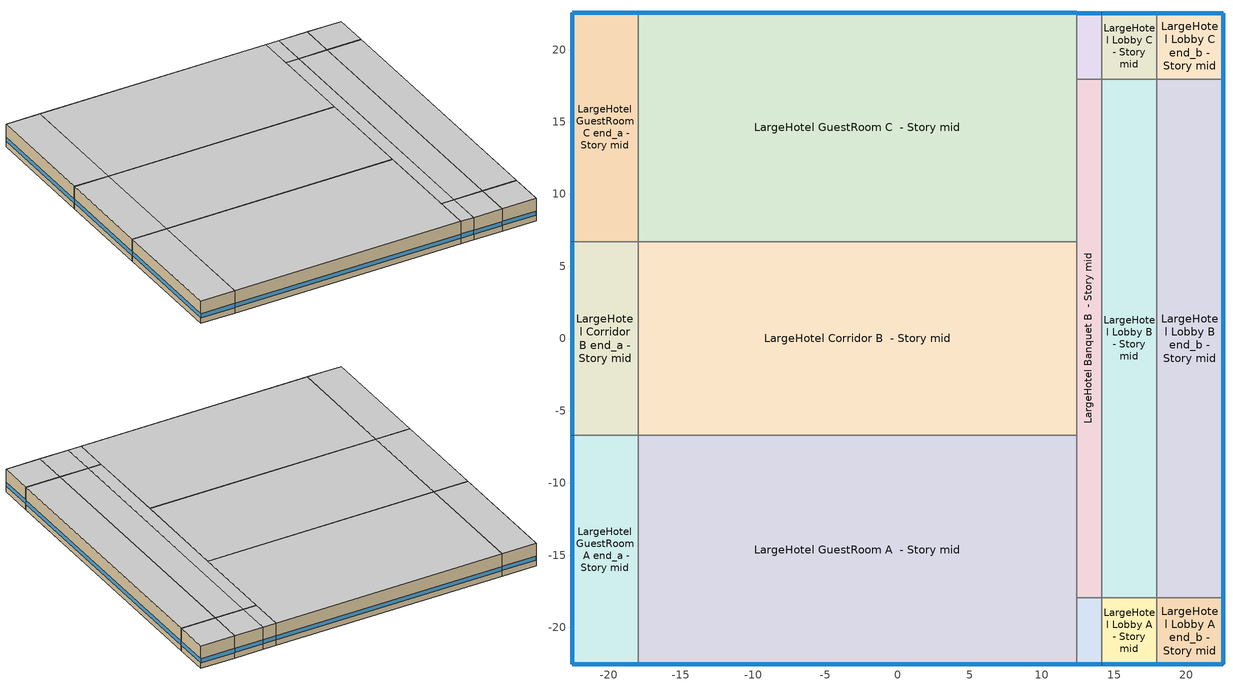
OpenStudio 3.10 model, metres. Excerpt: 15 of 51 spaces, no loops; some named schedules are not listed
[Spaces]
LargeHotel GuestRoom A end_a - Story mid
 floor adiabatic (LargeHotel Interior Floor): -22.54,-22.54 -22.54,-6.71 -17.97,-6.71 -17.97,-22.54 z10.67
 wall outside (LargeHotel GuestRoom A end_a - Story mid Wall 1 c tbd): -22.54,-6.71 -22.54,-22.54 z10.67:13.72
 wall outside (LargeHotel GuestRoom A end_a - Story mid Wall 3 c tbd): -22.54,-22.54 -17.97,-22.54 z10.67:13.72
 wall to LargeHotel Corridor B end_a - Story mid: -17.97,-6.71 -22.54,-6.71 z10.67:13.72
 wall to LargeHotel GuestRoom A  - Story mid: -17.97,-22.54 -17.97,-6.71 z10.67:13.72
 window (Window U-0.5 SHGC 0.38): -22.54,-6.73 -22.54,-22.51 / -22.51,-22.54 -17.99,-22.54 z11.43:11.98
 ceiling adiabatic (LargeHotel Interior Ceiling): -17.97,-22.54 -17.97,-6.71 -22.54,-6.71 -22.54,-22.54 z13.72
LargeHotel Corridor B end_a - Story mid
 floor adiabatic (LargeHotel Interior Floor): -22.54,-6.71 -22.54,6.71 -17.97,6.71 -17.97,-6.71 z10.67
 wall outside (LargeHotel Corridor B end_a - Story mid Wall 1 c tbd): -22.54,6.71 -22.54,-6.71 z10.67:13.72
 wall to LargeHotel GuestRoom C end_a - Story mid: -17.97,6.71 -22.54,6.71 z10.67:13.72
 wall to LargeHotel Corridor B  - Story mid: -17.97,-6.71 -17.97,6.71 z10.67:13.72
 window (Window U-0.5 SHGC 0.38): -22.54,6.68 -22.54,-6.68 z11.43:11.98
 ceiling adiabatic (LargeHotel Interior Ceiling): -17.97,-6.71 -17.97,6.71 -22.54,6.71 -22.54,-6.71 z13.72
LargeHotel GuestRoom C end_a - Story mid
 floor adiabatic (LargeHotel Interior Floor): -22.54,6.71 -22.54,22.54 -17.97,22.54 -17.97,6.71 z10.67
 wall outside (LargeHotel GuestRoom C end_a - Story mid Wall 1 c tbd): -22.54,22.54 -22.54,6.71 z10.67:13.72
 wall outside (LargeHotel GuestRoom C end_a - Story mid Wall 2 c tbd): -17.97,22.54 -22.54,22.54 z10.67:13.72
 wall to LargeHotel GuestRoom C  - Story mid: -17.97,6.71 -17.97,22.54 z10.67:13.72
 window (Window U-0.5 SHGC 0.38): -22.54,22.51 -22.54,6.73 / -17.99,22.54 -22.51,22.54 z11.43:11.98
 ceiling adiabatic (LargeHotel Interior Ceiling): -17.97,6.71 -17.97,22.54 -22.54,22.54 -22.54,6.71 z13.72
LargeHotel GuestRoom A  - Story mid
 floor adiabatic (LargeHotel Interior Floor): -17.97,-22.54 -17.97,-6.71 12.43,-6.71 12.43,-22.54 z10.67
 wall outside (LargeHotel GuestRoom A  - Story mid Wall 3 c tbd): -17.97,-22.54 12.43,-22.54 z10.67:13.72
 wall to LargeHotel Corridor B  - Story mid: 12.43,-6.71 -17.97,-6.71 z10.67:13.72
 wall to LargeHotel Banquet A  - Story mid: 12.43,-22.54 12.43,-17.97 z10.67:13.72
 wall to LargeHotel Banquet B  - Story mid: 12.43,-17.97 12.43,-6.71 z10.67:13.72
 window (Window U-0.5 SHGC 0.38): -17.94,-22.54 12.4,-22.54 z11.43:11.98
 ceiling adiabatic (LargeHotel Interior Ceiling): 12.43,-22.54 12.43,-6.71 -17.97,-6.71 -17.97,-22.54 z13.72
LargeHotel Corridor B  - Story mid
 floor adiabatic (LargeHotel Interior Floor): -17.97,-6.71 -17.97,6.71 12.43,6.71 12.43,-6.71 z10.67
 wall to LargeHotel GuestRoom C  - Story mid: 12.43,6.71 -17.97,6.71 z10.67:13.72
 wall to LargeHotel Banquet B  - Story mid: 12.43,-6.71 12.43,6.71 z10.67:13.72
 ceiling adiabatic (LargeHotel Interior Ceiling): 12.43,-6.71 12.43,6.71 -17.97,6.71 -17.97,-6.71 z13.72
LargeHotel GuestRoom C  - Story mid
 floor adiabatic (LargeHotel Interior Floor): -17.97,6.71 -17.97,22.54 12.43,22.54 12.43,6.71 z10.67
 wall outside (LargeHotel GuestRoom C  - Story mid Wall 2 c tbd): 12.43,22.54 -17.97,22.54 z10.67:13.72
 wall to LargeHotel Banquet B  - Story mid: 12.43,6.71 12.43,17.97 z10.67:13.72
 wall to LargeHotel Banquet C  - Story mid: 12.43,17.97 12.43,22.54 z10.67:13.72
 window (Window U-0.5 SHGC 0.38): 12.4,22.54 -17.94,22.54 z11.43:11.98
 ceiling adiabatic (LargeHotel Interior Ceiling): 12.43,6.71 12.43,22.54 -17.97,22.54 -17.97,6.71 z13.72
LargeHotel Banquet A  - Story mid
 floor adiabatic (LargeHotel Interior Floor): 12.43,-22.54 12.43,-17.97 14.15,-17.97 14.15,-22.54 z10.67
 wall outside (LargeHotel Banquet A  - Story mid Wall 3 c tbd): 12.43,-22.54 14.15,-22.54 z10.67:13.72
 wall to LargeHotel Banquet B  - Story mid: 14.15,-17.97 12.43,-17.97 z10.67:13.72
 wall to LargeHotel Lobby A  - Story mid: 14.15,-22.54 14.15,-17.97 z10.67:13.72
 window (Window U-0.5 SHGC 0.38): 12.45,-22.54 14.12,-22.54 z11.43:12
 ceiling adiabatic (LargeHotel Interior Ceiling): 14.15,-22.54 14.15,-17.97 12.43,-17.97 12.43,-22.54 z13.72
LargeHotel Banquet B  - Story mid
 floor adiabatic (LargeHotel Interior Floor): 12.43,-17.97 12.43,17.97 14.15,17.97 14.15,-17.97 z10.67
 wall to LargeHotel Banquet C  - Story mid: 14.15,17.97 12.43,17.97 z10.67:13.72
 wall to LargeHotel Lobby B  - Story mid: 14.15,-17.97 14.15,17.97 z10.67:13.72
 ceiling adiabatic (LargeHotel Interior Ceiling): 14.15,-17.97 14.15,17.97 12.43,17.97 12.43,-17.97 z13.72
LargeHotel Banquet C  - Story mid
 floor adiabatic (LargeHotel Interior Floor): 12.43,17.97 12.43,22.54 14.15,22.54 14.15,17.97 z10.67
 wall outside (LargeHotel Banquet C  - Story mid Wall 2 c tbd): 14.15,22.54 12.43,22.54 z10.67:13.72
 wall to LargeHotel Lobby C  - Story mid: 14.15,17.97 14.15,22.54 z10.67:13.72
 window (Window U-0.5 SHGC 0.38): 14.12,22.54 12.45,22.54 z11.43:12
 ceiling adiabatic (LargeHotel Interior Ceiling): 14.15,17.97 14.15,22.54 12.43,22.54 12.43,17.97 z13.72
LargeHotel Lobby A  - Story mid
 floor adiabatic (LargeHotel Interior Floor): 14.15,-22.54 14.15,-17.97 17.97,-17.97 17.97,-22.54 z10.67
 wall outside (LargeHotel Lobby A  - Story mid Wall 3 c tbd): 14.15,-22.54 17.97,-22.54 z10.67:13.72
 wall to LargeHotel Lobby B  - Story mid: 17.97,-17.97 14.15,-17.97 z10.67:13.72
 wall to LargeHotel Lobby A end_b - Story mid: 17.97,-22.54 17.97,-17.97 z10.67:13.72
 window (Window U-0.5 SHGC 0.38): 14.17,-22.54 17.94,-22.54 z11.43:11.99
 ceiling adiabatic (LargeHotel Interior Ceiling): 17.97,-22.54 17.97,-17.97 14.15,-17.97 14.15,-22.54 z13.72
LargeHotel Lobby B  - Story mid
 floor adiabatic (LargeHotel Interior Floor): 14.15,-17.97 14.15,17.97 17.97,17.97 17.97,-17.97 z10.67
 wall to LargeHotel Lobby C  - Story mid: 17.97,17.97 14.15,17.97 z10.67:13.72
 wall to LargeHotel Lobby B end_b - Story mid: 17.97,-17.97 17.97,17.97 z10.67:13.72
 ceiling adiabatic (LargeHotel Interior Ceiling): 17.97,-17.97 17.97,17.97 14.15,17.97 14.15,-17.97 z13.72
LargeHotel Lobby C  - Story mid
 floor adiabatic (LargeHotel Interior Floor): 14.15,17.97 14.15,22.54 17.97,22.54 17.97,17.97 z10.67
 wall outside (LargeHotel Lobby C  - Story mid Wall 2 c tbd): 17.97,22.54 14.15,22.54 z10.67:13.72
 wall to LargeHotel Lobby C end_b - Story mid: 17.97,17.97 17.97,22.54 z10.67:13.72
 window (Window U-0.5 SHGC 0.38): 17.94,22.54 14.17,22.54 z11.43:11.99
 ceiling adiabatic (LargeHotel Interior Ceiling): 17.97,17.97 17.97,22.54 14.15,22.54 14.15,17.97 z13.72
LargeHotel Lobby A end_b - Story mid
 floor adiabatic (LargeHotel Interior Floor): 17.97,-22.54 17.97,-17.97 22.54,-17.97 22.54,-22.54 z10.67
 wall outside (LargeHotel Lobby A end_b - Story mid Wall 4 c tbd): 22.54,-22.54 22.54,-17.97 z10.67:13.72
 wall outside (LargeHotel Lobby A end_b - Story mid Wall 3 c tbd): 17.97,-22.54 22.54,-22.54 z10.67:13.72
 wall to LargeHotel Lobby B end_b - Story mid: 22.54,-17.97 17.97,-17.97 z10.67:13.72
 window (Window U-0.5 SHGC 0.38): 17.99,-22.54 22.51,-22.54 / 22.54,-22.51 22.54,-17.99 z11.43:11.98
 ceiling adiabatic (LargeHotel Interior Ceiling): 22.54,-22.54 22.54,-17.97 17.97,-17.97 17.97,-22.54 z13.72
LargeHotel Lobby B end_b - Story mid
 floor adiabatic (LargeHotel Interior Floor): 17.97,-17.97 17.97,17.97 22.54,17.97 22.54,-17.97 z10.67
 wall outside (LargeHotel Lobby B end_b - Story mid Wall 4 c tbd): 22.54,-17.97 22.54,17.97 z10.67:13.72
 wall to LargeHotel Lobby C end_b - Story mid: 22.54,17.97 17.97,17.97 z10.67:13.72
 window (Window U-0.5 SHGC 0.38): 22.54,-17.94 22.54,17.94 z11.43:11.98
 ceiling adiabatic (LargeHotel Interior Ceiling): 22.54,-17.97 22.54,17.97 17.97,17.97 17.97,-17.97 z13.72
LargeHotel Lobby C end_b - Story mid
 floor adiabatic (LargeHotel Interior Floor): 17.97,17.97 17.97,22.54 22.54,22.54 22.54,17.97 z10.67
 wall outside (LargeHotel Lobby C end_b - Story mid Wall 4 c tbd): 22.54,22.54 17.97,22.54 z10.67:13.72
 wall outside (LargeHotel Lobby C end_b - Story mid Wall 2 c tbd): 22.54,17.97 22.54,22.54 z10.67:13.72
 window (Window U-0.5 SHGC 0.38): 22.54,17.99 22.54,22.51 / 22.51,22.54 17.99,22.54 z11.43:11.98
 ceiling adiabatic (LargeHotel Interior Ceiling): 22.54,17.97 22.54,22.54 17.97,22.54 17.97,17.97 z13.72
[Building]
ComStock 90.1-2010|LargeHotel: North Axis {deg}=270; Default Construction Set=Res ComStock 90.1-2010 - LrgHotel - ASHRAE 169-2013-5B; Default Schedule Set=Building Default Schedule Set; Standards Building Type=LargeHotel
[Site]
Denver Internationa_CO_USA: Latitude {deg}=39.83; Longitude {deg}=-104.66; Time Zone {hr}=-7; Elevation {m}=1655; Terrain=City
[Site:WaterMainsTemperature]
Calculation Method=Correlation; Annual Average Outdoor Air Temperature {C}=10.9308; Maximum Difference In Monthly Average Outdoor Air Temperatures {deltaC}=24.88
[SizingPeriod:DesignDay] Barometric Pressure {Pa}=82960; Rain Indicator=No; Snow Indicator=No; Day of Month=21; Daylight Saving Time Indicator=No; Humidity Condition Type=Wetbulb; Dry-Bulb Temperature Range Modifier Type=DefaultMultipliers
Name | Maximum Dry-Bulb Temperature {C} | Daily Dry-Bulb Temperature Range {deltaC} | Wind Speed {m/s} | Wind Direction {deg} | Month | Day Type | Wetbulb or DewPoint at Maximum Dry-Bulb {C} | Solar Model Indicator | ASHRAE Clear Sky Optical Depth for Beam Irradiance | ASHRAE Clear Sky Optical Depth for Diffuse Irradiance | Sky Clearness
Denver Internationa Ann Clg .4% Condns DB=>MWB 1 | 34.6 | 15.3 | 4.1 | 80 | 7 | SummerDesignDay | 15.5 | ASHRAETau | 0.307 | 2.47
Denver Internationa Ann Clg .4% Condns WB=>MDB 1 | 27.1 | 15.3 | 4.1 | 80 | 7 | SummerDesignDay | 18.3 | ASHRAETau | 0.307 | 2.47
Denver Internationa Ann Htg 99.6% Condns DB 1 | -17.5 | 0 | 3.5 | 90 | 12 | WinterDesignDay | -17.5 | ASHRAEClearSky |  |  | 0
Denver Internationa August .4% Condns DB=>MCWB 1 | 35.5 | 14.8 | 4.1 | 80 | 8 | SummerDesignDay | 15.8 | ASHRAETau | 0.317 | 2.463
[ClimateZones]
Climate Zone Institution Name 1=ASHRAE; Climate Zone Document Name 1=ANSI/ASHRAE Standard 169; Climate Zone Document Year 1=2006; Climate Zone Value 1=ASHRAE 169-2013-5B
[Site:GroundTemperature:FCfactorMethod]
January Ground Temperature {C}=9.17; February Ground Temperature {C}=3.12; March Ground Temperature {C}=-0.08; April Ground Temperature {C}=1.29; May Ground Temperature {C}=-1.22; June Ground Temperature {C}=5.99; July Ground Temperature {C}=9.02; August Ground Temperature {C}=16.13; September Ground Temperature {C}=22.56; October Ground Temperature {C}=23.66; November Ground Temperature {C}=22.06; December Ground Temperature {C}=19.47
[DefaultConstructionSet]
Res ComStock 90.1-2010 - LrgHotel - ASHRAE 169-2013-5B: Default Exterior Surface Constructions=Default Surface Constructions 1; Default Interior Surface Constructions=Default Surface Constructions 2; Default Ground Contact Surface Constructions=Default Surface Constructions 3; Default Exterior SubSurface Constructions=Default Sub Surface Constructions 1; Default Interior SubSurface Constructions=Default Sub Surface Constructions 2; Interior Partition Construction=Typical Interior Partition
[DefaultSurfaceConstructions]
Name | Floor Construction | Wall Construction | Roof Ceiling Construction
Default Surface Constructions 1 | Typical Insulated Exterior Mass Floor R-13.51 | Typical Insulated Exterior Mass Wall R-11.11 | Typical IEAD Roof R-20.83
Default Surface Constructions 2 | LargeHotel Interior Floor | LargeHotel Interior Wall | LargeHotel Interior Ceiling
Default Surface Constructions 3 | Typical Insulated Carpeted 6in Slab Floor | Typical Insulated Basement Mass Wall
[Construction]
Typical Insulated Exterior Mass Floor R-13.51: Typical Insulation R-10.94, 4 in. Normalweight Concrete Floor, Typical Carpet Pad
Typical Insulated Exterior Mass Wall R-11.11: 1IN Stucco, 8IN CONCRETE HW RefBldg, Typical Insulation R-8.72, 1/2IN Gypsum
Typical IEAD Roof R-20.83: Roof Membrane, Typical Insulation R-19.72, Metal Roof Surface
LargeHotel Interior Floor: G01 13mm gypsum board, Nonres_Floor_Insulation, 100mm Normalweight concrete floor, CP02 CARPET PAD
LargeHotel Interior Wall: G01 13mm gypsum board, G01 13mm gypsum board
LargeHotel Interior Ceiling: CP02 CARPET PAD, 100mm Normalweight concrete floor, Nonres_Floor_Insulation, G01 13mm gypsum board
Typical Insulated Carpeted 6in Slab Floor: 6 in. Normalweight Concrete Floor, Typical Carpet Pad
Typical Insulated Basement Mass Wall: 8 in. Concrete Block Basement Wall
U 0.55 SHGC 0.4 Simple Glazing: U 0.55 SHGC 0.4 Simple Glazing
Typical Insulated Metal Door R-1.43: F08 Metal surface, Typical Insulation R-0.58
U 0.8 SHGC 0.4 Simple Glazing: U 0.8 SHGC 0.4 Simple Glazing
Typical Overhead Door R-2.0: Typical Insulation R-1.15
U 1.17 SHGC 0.49 Simple Glazing: U 1.17 SHGC 0.49 Simple Glazing
Typical Interior Window: Clear 3mm
Typical Interior Door; Typical Interior Partition: G05 25mm wood
InteriorFurnishings: Std Wood 6inch
Window U-0.5 SHGC 0.38: Simple Glazing Double - LowE - Clear - Thermally Broken Aluminum
LargeHotel Banquet A  - Story mid Wall 3 c tbd: 1IN Stucco, 8IN CONCRETE HW RefBldg, LargeHotel Banquet A  - Story mid Wall 3 m tbd, 1/2IN Gypsum
LargeHotel Banquet C  - Story mid Wall 2 c tbd: 1IN Stucco, 8IN CONCRETE HW RefBldg, LargeHotel Banquet C  - Story mid Wall 2 m tbd, 1/2IN Gypsum
LargeHotel Corridor B end_a - Story mid Wall 1 c tbd: 1IN Stucco, 8IN CONCRETE HW RefBldg, LargeHotel Corridor B end_a - Story mid Wall 1 m tbd, 1/2IN Gypsum
LargeHotel GuestRoom A  - Story mid Wall 3 c tbd: 1IN Stucco, 8IN CONCRETE HW RefBldg, LargeHotel GuestRoom A  - Story mid Wall 3 m tbd, 1/2IN Gypsum
LargeHotel GuestRoom A end_a - Story mid Wall 1 c tbd: 1IN Stucco, 8IN CONCRETE HW RefBldg, LargeHotel GuestRoom A end_a - Story mid Wall 1 m tbd, 1/2IN Gypsum
LargeHotel GuestRoom A end_a - Story mid Wall 3 c tbd: 1IN Stucco, 8IN CONCRETE HW RefBldg, LargeHotel GuestRoom A end_a - Story mid Wall 3 m tbd, 1/2IN Gypsum
LargeHotel GuestRoom C  - Story mid Wall 2 c tbd: 1IN Stucco, 8IN CONCRETE HW RefBldg, LargeHotel GuestRoom C  - Story mid Wall 2 m tbd, 1/2IN Gypsum
LargeHotel GuestRoom C end_a - Story mid Wall 1 c tbd: 1IN Stucco, 8IN CONCRETE HW RefBldg, LargeHotel GuestRoom C end_a - Story mid Wall 1 m tbd, 1/2IN Gypsum
LargeHotel GuestRoom C end_a - Story mid Wall 2 c tbd: 1IN Stucco, 8IN CONCRETE HW RefBldg, LargeHotel GuestRoom C end_a - Story mid Wall 2 m tbd, 1/2IN Gypsum
LargeHotel Lobby A  - Story mid Wall 3 c tbd: 1IN Stucco, 8IN CONCRETE HW RefBldg, LargeHotel Lobby A  - Story mid Wall 3 m tbd, 1/2IN Gypsum
LargeHotel Lobby A end_b - Story mid Wall 3 c tbd: 1IN Stucco, 8IN CONCRETE HW RefBldg, LargeHotel Lobby A end_b - Story mid Wall 3 m tbd, 1/2IN Gypsum
LargeHotel Lobby A end_b - Story mid Wall 4 c tbd: 1IN Stucco, 8IN CONCRETE HW RefBldg, LargeHotel Lobby A end_b - Story mid Wall 4 m tbd, 1/2IN Gypsum
LargeHotel Lobby B end_b - Story mid Wall 4 c tbd: 1IN Stucco, 8IN CONCRETE HW RefBldg, LargeHotel Lobby B end_b - Story mid Wall 4 m tbd, 1/2IN Gypsum
LargeHotel Lobby C  - Story mid Wall 2 c tbd: 1IN Stucco, 8IN CONCRETE HW RefBldg, LargeHotel Lobby C  - Story mid Wall 2 m tbd, 1/2IN Gypsum
LargeHotel Lobby C end_b - Story mid Wall 2 c tbd: 1IN Stucco, 8IN CONCRETE HW RefBldg, LargeHotel Lobby C end_b - Story mid Wall 2 m tbd, 1/2IN Gypsum
LargeHotel Lobby C end_b - Story mid Wall 4 c tbd: 1IN Stucco, 8IN CONCRETE HW RefBldg, LargeHotel Lobby C end_b - Story mid Wall 4 m tbd, 1/2IN Gypsum
[Material:NoMass] Roughness=Smooth; Thermal Absorptance=0.9; Solar Absorptance=0.7
Name | Thermal Resistance {m2-K/W} | Visible Absorptance
Typical Insulation R-10.94 | 1.92744 | 0.7
Typical Carpet Pad; CP02 CARPET PAD | 0.21648 | 0.8
Typical Insulation R-8.72 | 1.53614 | 0.7
Typical Insulation R-19.72 | 3.4722 | 0.7
Nonres_Floor_Insulation | 2.88292 | 0.7
Typical Insulation R-0.58 | 0.101875 | 0.7
Typical Insulation R-1.15 | 0.202527 | 0.7
LargeHotel Banquet A  - Story mid Wall 3 m tbd; LargeHotel Banquet C  - Story mid Wall 2 m tbd | 0.758371 | 0.7
LargeHotel Corridor B end_a - Story mid Wall 1 m tbd | 0.799728 | 0.7
LargeHotel GuestRoom A  - Story mid Wall 3 m tbd; LargeHotel GuestRoom C  - Story mid Wall 2 m tbd | 0.803213 | 0.7
LargeHotel GuestRoom A end_a - Story mid Wall 1 m tbd; LargeHotel GuestRoom C end_a - Story mid Wall 1 m tbd | 0.800681 | 0.7
LargeHotel GuestRoom A end_a - Story mid Wall 3 m tbd; LargeHotel GuestRoom C end_a - Story mid Wall 2 m tbd; LargeHotel Lobby A end_b - Story mid Wall 3 m tbd; LargeHotel Lobby A end_b - Story mid Wall 4 m tbd; LargeHotel Lobby C end_b - Story mid Wall 2 m tbd; LargeHotel Lobby C end_b - Story mid Wall 4 m tbd | 0.787773 | 0.7
LargeHotel Lobby A  - Story mid Wall 3 m tbd; LargeHotel Lobby C  - Story mid Wall 2 m tbd | 0.784248 | 0.7
LargeHotel Lobby B end_b - Story mid Wall 4 m tbd | 0.803639 | 0.7
[Material] Thermal Absorptance=0.9
Name | Roughness | Thickness {m} | Conductivity {W/m-K} | Density {kg/m3} | Specific Heat {J/kg-K} | Solar Absorptance | Visible Absorptance
4 in. Normalweight Concrete Floor | MediumRough | 0.1016 | 2.31 | 2322 | 832 | 0.7 | 0.7
1IN Stucco | Smooth | 0.0253 | 0.6918 | 1858 | 837 | 0.7 | 0.92
8IN CONCRETE HW RefBldg | Rough | 0.2032 | 1.311 | 2240 | 836.8 | 0.7 | 0.7
1/2IN Gypsum | Smooth | 0.0127 | 0.16 | 784.9 | 830 | 0.4 | 0.4
Roof Membrane | VeryRough | 0.0095 | 0.16 | 1121.29 | 1460 | 0.7 | 0.7
Metal Roof Surface; F08 Metal surface | Smooth | 0.0008 | 45.28 | 7824 | 500 | 0.7 | 0.7
G01 13mm gypsum board | Smooth | 0.0127 | 0.160031 | 800.001 | 1090.73 | 0.7 | 0.5
100mm Normalweight concrete floor | MediumRough | 0.1016 | 2.31045 | 2322 | 832.557 | 0.7 | 0.7
6 in. Normalweight Concrete Floor | MediumRough | 0.1524 | 2.31 | 2322 | 832 | 0.7 | 0.7
8 in. Concrete Block Basement Wall | MediumRough | 0.2032 | 1.326 | 1842 | 912 | 0.7 | 0.7
G05 25mm wood | MediumSmooth | 0.0254 | 0.15 | 608 | 1630 | 0.5 | 0.5
Std Wood 6inch | MediumSmooth | 0.15 | 0.12 | 540 | 1210 | 0.7 | 0.7
[DefaultSubSurfaceConstructions]
Name | Fixed Window Construction | Operable Window Construction | Door Construction | Glass Door Construction | Overhead Door Construction | Skylight Construction | Tubular Daylight Dome Construction | Tubular Daylight Diffuser Construction
Default Sub Surface Constructions 1 | U 0.55 SHGC 0.4 Simple Glazing | U 0.55 SHGC 0.4 Simple Glazing | Typical Insulated Metal Door R-1.43 | U 0.8 SHGC 0.4 Simple Glazing | Typical Overhead Door R-2.0 | U 1.17 SHGC 0.49 Simple Glazing | Typical Interior Window | Typical Interior Window
Default Sub Surface Constructions 2 | Typical Interior Window | Typical Interior Window | Typical Interior Door
[WindowMaterial:SimpleGlazingSystem]
Name | U-Factor {W/m2-K} | Solar Heat Gain Coefficient | Visible Transmittance
U 0.55 SHGC 0.4 Simple Glazing | 3.12304 | 0.4 | 0.81
U 0.8 SHGC 0.4 Simple Glazing | 4.54261 | 0.4 | 0.81
U 1.17 SHGC 0.49 Simple Glazing | 6.64357 | 0.49 | 0.81
Simple Glazing Double - LowE - Clear - Thermally Broken Aluminum | 2.83345 | 0.378 | 0.591
[WindowMaterial:Glazing]
Clear 3mm: Optical Data Type=SpectralAverage; Thickness {m}=0.003; Solar Transmittance at Normal Incidence=0.837; Front Side Solar Reflectance at Normal Incidence=0.075; Back Side Solar Reflectance at Normal Incidence=0.075; Visible Transmittance at Normal Incidence=0.898; Front Side Visible Reflectance at Normal Incidence=0.081; Back Side Visible Reflectance at Normal Incidence=0.081; Infrared Transmittance at Normal Incidence=0; Front Side Infrared Hemispherical Emissivity=0.84; Back Side Infrared Hemispherical Emissivity=0.84; Conductivity {W/m-K}=0.9; Dirt Correction Factor for Solar and Visible Transmittance=1; Solar Diffusing=No
[SpaceType] Standards Building Type=LargeHotel
Name | Default Schedule Set | Design Specification Outdoor Air Object | Standards Space Type
LargeHotel Banquet - ComStock 90.1-2010 | LargeHotel Banquet Schedule Set | LargeHotel Banquet Ventilation | Banquet
LargeHotel Lobby - ComStock 90.1-2010 | LargeHotel Lobby Schedule Set | LargeHotel Lobby Ventilation | Lobby
LargeHotel Corridor - ComStock 90.1-2010 | LargeHotel Corridor Schedule Set | LargeHotel Corridor Ventilation | Corridor
LargeHotel GuestRoom - ComStock 90.1-2010 | LargeHotel GuestRoom Schedule Set | LargeHotel GuestRoom Ventilation | GuestRoom
[BuildingStory]
Story mid: Nominal Z Coordinate {m}=10.668; Nominal Floor to Floor Height {m}=3.048
[Space] Building Story=Story mid
Name | Space Type | Thermal Zone
LargeHotel GuestRoom A end_a - Story mid | LargeHotel GuestRoom - ComStock 90.1-2010 | Zone LargeHotel GuestRoom A end_a - Story mid
LargeHotel Corridor B end_a - Story mid | LargeHotel Corridor - ComStock 90.1-2010 | Zone LargeHotel Corridor B end_a - Story mid
LargeHotel GuestRoom C end_a - Story mid | LargeHotel GuestRoom - ComStock 90.1-2010 | Zone LargeHotel GuestRoom C end_a - Story mid
LargeHotel GuestRoom A  - Story mid | LargeHotel GuestRoom - ComStock 90.1-2010 | Zone LargeHotel GuestRoom A  - Story mid
LargeHotel Corridor B  - Story mid | LargeHotel Corridor - ComStock 90.1-2010 | Zone LargeHotel Corridor B  - Story mid
LargeHotel GuestRoom C  - Story mid | LargeHotel GuestRoom - ComStock 90.1-2010 | Zone LargeHotel GuestRoom C  - Story mid
LargeHotel Banquet A  - Story mid | LargeHotel Banquet - ComStock 90.1-2010 | Zone LargeHotel Banquet A  - Story mid
LargeHotel Banquet B  - Story mid | LargeHotel Banquet - ComStock 90.1-2010 | Zone LargeHotel Banquet B  - Story mid
LargeHotel Banquet C  - Story mid | LargeHotel Banquet - ComStock 90.1-2010 | Zone LargeHotel Banquet C  - Story mid
LargeHotel Lobby A  - Story mid | LargeHotel Lobby - ComStock 90.1-2010 | Zone LargeHotel Lobby A  - Story mid
LargeHotel Lobby B  - Story mid | LargeHotel Lobby - ComStock 90.1-2010 | Zone LargeHotel Lobby B  - Story mid
LargeHotel Lobby C  - Story mid | LargeHotel Lobby - ComStock 90.1-2010 | Zone LargeHotel Lobby C  - Story mid
LargeHotel Lobby A end_b - Story mid | LargeHotel Lobby - ComStock 90.1-2010 | Zone LargeHotel Lobby A end_b - Story mid
LargeHotel Lobby B end_b - Story mid | LargeHotel Lobby - ComStock 90.1-2010 | Zone LargeHotel Lobby B end_b - Story mid
LargeHotel Lobby C end_b - Story mid | LargeHotel Lobby - ComStock 90.1-2010 | Zone LargeHotel Lobby C end_b - Story mid
[ThermalZone] Multiplier=6; Use Ideal Air Loads=No
Name | Thermostat
Zone LargeHotel GuestRoom A end_a - Story mid | LargeHotel GuestRoom - ComStock 90.1-2010 Thermostat 2
Zone LargeHotel Corridor B end_a - Story mid | LargeHotel Corridor - ComStock 90.1-2010 Thermostat 2
Zone LargeHotel GuestRoom C end_a - Story mid | LargeHotel GuestRoom - ComStock 90.1-2010 Thermostat 7
Zone LargeHotel GuestRoom A  - Story mid | LargeHotel GuestRoom - ComStock 90.1-2010 Thermostat
Zone LargeHotel Corridor B  - Story mid | LargeHotel Corridor - ComStock 90.1-2010 Thermostat
Zone LargeHotel GuestRoom C  - Story mid | LargeHotel GuestRoom - ComStock 90.1-2010 Thermostat 5
Zone LargeHotel Banquet A  - Story mid | LargeHotel Banquet - ComStock 90.1-2010 Thermostat 1
Zone LargeHotel Banquet B  - Story mid | LargeHotel Banquet - ComStock 90.1-2010 Thermostat 4
Zone LargeHotel Banquet C  - Story mid | LargeHotel Banquet - ComStock 90.1-2010 Thermostat 7
Zone LargeHotel Lobby A  - Story mid | LargeHotel Lobby - ComStock 90.1-2010 Thermostat
Zone LargeHotel Lobby B  - Story mid | LargeHotel Lobby - ComStock 90.1-2010 Thermostat 2
Zone LargeHotel Lobby C  - Story mid | LargeHotel Lobby - ComStock 90.1-2010 Thermostat 4
Zone LargeHotel Lobby A end_b - Story mid | LargeHotel Lobby - ComStock 90.1-2010 Thermostat 1
Zone LargeHotel Lobby B end_b - Story mid | LargeHotel Lobby - ComStock 90.1-2010 Thermostat 3
Zone LargeHotel Lobby C end_b - Story mid | LargeHotel Lobby - ComStock 90.1-2010 Thermostat 5
[People:Definition] Number of People Calculation Method=People/Area; Fraction Radiant=0.3
Name | People per Space Floor Area {person/m2}
LargeHotel Banquet People Definition | 0.753474
LargeHotel GuestRoom People Definition | 0.0384272
LargeHotel Lobby People Definition | 0.322917
[People] Work Efficiency Schedule=Work Efficiency Schedule; Clothing Insulation Schedule=Clothing Schedule; Air Velocity Schedule=Air Velocity Schedule; Multiplier=1
Name | People Definition | Space or SpaceType
LargeHotel Banquet People | LargeHotel Banquet People Definition | LargeHotel Banquet - ComStock 90.1-2010
LargeHotel GuestRoom People | LargeHotel GuestRoom People Definition | LargeHotel GuestRoom - ComStock 90.1-2010
LargeHotel Lobby People | LargeHotel Lobby People Definition | LargeHotel Lobby - ComStock 90.1-2010
[Lights:Definition] Design Level Calculation Method=Watts/Area; Fraction Visible=0.2; Return Air Fraction=0
Name | Watts per Space Floor Area {W/m2} | Fraction Radiant
LargeHotel Banquet - ComStock 90.1-2010 General Lights Definition | 0.747486 | 0.31
LargeHotel Banquet - ComStock 90.1-2010 Task Lights Definition | 3.72161 | 0.125
LargeHotel Banquet - ComStock 90.1-2010 Supplemental Lights Definition | 1.3894 | 0.125
LargeHotel Corridor - ComStock 90.1-2010 General Lights Definition | 2.94907 | 0.31
LargeHotel GuestRoom - ComStock 90.1-2010 Task Lights Definition | 12.2275 | 0.125
LargeHotel Lobby - ComStock 90.1-2010 General Lights Definition | 1.35298 | 0.31
LargeHotel Lobby - ComStock 90.1-2010 Wall Wash Lights Definition | 4.33711 | 0.125
[ElectricEquipment:Definition] Design Level Calculation Method=Watts/Area; Fraction Latent=0; Fraction Radiant=0.5; Fraction Lost=0
Name | Watts per Space Floor Area {W/m2}
LargeHotel Banquet Elec Equip Definition | 67.8234
LargeHotel GuestRoom Elec Equip Definition | 6.74897
LargeHotel Lobby Elec Equip Definition | 8.07293
[ElectricEquipment]
Name | Electric Equipment Definition | Space or SpaceType
LargeHotel Banquet Elec Equip | LargeHotel Banquet Elec Equip Definition | LargeHotel Banquet - ComStock 90.1-2010
LargeHotel GuestRoom Elec Equip | LargeHotel GuestRoom Elec Equip Definition | LargeHotel GuestRoom - ComStock 90.1-2010
LargeHotel Lobby Elec Equip | LargeHotel Lobby Elec Equip Definition | LargeHotel Lobby - ComStock 90.1-2010
[DesignSpecification:OutdoorAir] Outdoor Air Method=Sum; Outdoor Air Flow per Floor Area {m3/s-m2}=0.0003048
Name | Outdoor Air Flow per Person {m3/s-person}
LargeHotel Banquet Ventilation; LargeHotel GuestRoom Ventilation | 0.00235974
LargeHotel Corridor Ventilation
LargeHotel Lobby Ventilation | 0.00353961
[DefaultScheduleSet]
Name | Number of People Schedule | People Activity Level Schedule | Lighting Schedule | Electric Equipment Schedule | Hours of Operation Schedule
LargeHotel Banquet Schedule Set | HotelLarge BLDG_OCC_SCH | HotelLarge ACTIVITY_SCH | HotelLarge BLDG_LIGHT_SCH_2010 | HotelLarge Kitchen_Elec_Equip_SCH
LargeHotel Corridor Schedule Set | HotelLarge BLDG_OCC_SCH | HotelLarge ACTIVITY_SCH | HotelLarge BLDG_LIGHT_CORRIDOR_SCH_2010 | HotelLarge BLDG_EQUIP_SCH
LargeHotel GuestRoom Schedule Set | HotelLarge GuestRoom_Occ_Sch | HotelLarge ACTIVITY_SCH | HotelLarge BLDG_LIGHT_GUESTROOM_SCH_2013 | HotelLarge GuestRoom_Eqp_Sch_Base
LargeHotel Lobby Schedule Set | HotelLarge BLDG_OCC_SCH | HotelLarge ACTIVITY_SCH | HotelLarge BLDG_LIGHT_SCH_2010 | HotelLarge BLDG_EQUIP_SCH
Building Default Schedule Set |  |  |  |  | Building Hours of Operation NonResidential
[Exterior:Lights:Definition]
Name | Design Level {W}
Parking Areas and Drives 0.04 W/ft^2 Def (W/ft^2) | 0.041
Building Facades 0.15 W/ft^2 Def (W/ft^2) | 0.15
Main Entries 30.0 W/ft Def (W/ft) | 30
Other Doors 20.0 W/ft Def (W/ft) | 20
Entry Canopies 0.4 W/ft^2 Def (W/ft^2) | 0.4
[Exterior:Lights] Control Option=AstronomicalClock
Name | Exterior Lights Definition | Schedule | Multiplier
Parking Areas and Drives 0.04 W/ft^2 | Parking Areas and Drives 0.04 W/ft^2 Def (W/ft^2) | Always On Discrete | 125673
Building Facades 0.15 W/ft^2 | Building Facades 0.15 W/ft^2 Def (W/ft^2) | Schedule Ruleset 1 | 5916.08
Main Entries 30.0 W/ft | Main Entries 30.0 W/ft Def (W/ft) | Always On Discrete | 35
Other Doors 20.0 W/ft | Other Doors 20.0 W/ft Def (W/ft) | Always On Discrete | 19.8625
Entry Canopies 0.4 W/ft^2 | Entry Canopies 0.4 W/ft^2 Def (W/ft^2) | Always On Discrete | 1620
[ThermostatSetpoint:DualSetpoint]
Name | Heating Setpoint Temperature Schedule | Cooling Setpoint Temperature Schedule
LargeHotel Banquet - ComStock 90.1-2010 Thermostat 1; LargeHotel Banquet - ComStock 90.1-2010 Thermostat 4; LargeHotel Banquet - ComStock 90.1-2010 Thermostat 7; LargeHotel Corridor - ComStock 90.1-2010 Thermostat; LargeHotel Corridor - ComStock 90.1-2010 Thermostat 2; LargeHotel Lobby - ComStock 90.1-2010 Thermostat; LargeHotel Lobby - ComStock 90.1-2010 Thermostat 1; LargeHotel Lobby - ComStock 90.1-2010 Thermostat 2; LargeHotel Lobby - ComStock 90.1-2010 Thermostat 3; LargeHotel Lobby - ComStock 90.1-2010 Thermostat 4; LargeHotel Lobby - ComStock 90.1-2010 Thermostat 5 | HotelLarge HTGSETP_SCH | HotelLarge CLGSETP_SCH
LargeHotel GuestRoom - ComStock 90.1-2010 Thermostat; LargeHotel GuestRoom - ComStock 90.1-2010 Thermostat 2; LargeHotel GuestRoom - ComStock 90.1-2010 Thermostat 5; LargeHotel GuestRoom - ComStock 90.1-2010 Thermostat 7 | HotelLarge Adva_OccGuestRoom_HtgSP_Sch | HotelLarge Adva_OccGuestRoom_ClgSP_Sch
[InternalMass:Definition]
Internal Mass Definition 1: Construction=InteriorFurnishings; Design Level Calculation Method=SurfaceArea/Area; Surface Area per Space Floor Area=2
[InternalMass] Internal Mass Definition=Internal Mass Definition 1; Multiplier=1
Name | Space or SpaceType
LargeHotel Lobby A end_b - Story mid Mass | LargeHotel Lobby A end_b - Story mid
LargeHotel Lobby B end_b - Story mid Mass | LargeHotel Lobby B end_b - Story mid
LargeHotel Lobby A  - Story mid Mass | LargeHotel Lobby A  - Story mid
LargeHotel Banquet C  - Story mid Mass | LargeHotel Banquet C  - Story mid
LargeHotel Banquet B  - Story mid Mass | LargeHotel Banquet B  - Story mid
LargeHotel GuestRoom C  - Story mid Mass | LargeHotel GuestRoom C  - Story mid
LargeHotel Corridor B  - Story mid Mass | LargeHotel Corridor B  - Story mid
LargeHotel GuestRoom A  - Story mid Mass | LargeHotel GuestRoom A  - Story mid
LargeHotel Corridor B end_a - Story mid Mass | LargeHotel Corridor B end_a - Story mid
LargeHotel Lobby C end_b - Story mid Mass | LargeHotel Lobby C end_b - Story mid
LargeHotel Lobby C  - Story mid Mass | LargeHotel Lobby C  - Story mid
LargeHotel GuestRoom C end_a - Story mid Mass | LargeHotel GuestRoom C end_a - Story mid
LargeHotel GuestRoom A end_a - Story mid Mass | LargeHotel GuestRoom A end_a - Story mid
LargeHotel Lobby B  - Story mid Mass | LargeHotel Lobby B  - Story mid
LargeHotel Banquet A  - Story mid Mass | LargeHotel Banquet A  - Story mid
[Lights] Fraction Replaceable=1
Name | Lights Definition | Space or SpaceType
LargeHotel Banquet - ComStock 90.1-2010 General Lighting | LargeHotel Banquet - ComStock 90.1-2010 General Lights Definition | LargeHotel Banquet - ComStock 90.1-2010
LargeHotel Banquet - ComStock 90.1-2010 Task Lighting | LargeHotel Banquet - ComStock 90.1-2010 Task Lights Definition | LargeHotel Banquet - ComStock 90.1-2010
LargeHotel Banquet - ComStock 90.1-2010 Supplemental Lighting | LargeHotel Banquet - ComStock 90.1-2010 Supplemental Lights Definition | LargeHotel Banquet - ComStock 90.1-2010
LargeHotel Corridor - ComStock 90.1-2010 General Lighting | LargeHotel Corridor - ComStock 90.1-2010 General Lights Definition | LargeHotel Corridor - ComStock 90.1-2010
LargeHotel GuestRoom - ComStock 90.1-2010 Task Lighting | LargeHotel GuestRoom - ComStock 90.1-2010 Task Lights Definition | LargeHotel GuestRoom - ComStock 90.1-2010
LargeHotel Lobby - ComStock 90.1-2010 General Lighting | LargeHotel Lobby - ComStock 90.1-2010 General Lights Definition | LargeHotel Lobby - ComStock 90.1-2010
LargeHotel Lobby - ComStock 90.1-2010 Wall Wash Lighting | LargeHotel Lobby - ComStock 90.1-2010 Wall Wash Lights Definition | LargeHotel Lobby - ComStock 90.1-2010
[SpaceInfiltration:DesignFlowRate] Design Flow Rate Calculation Method=Flow/ExteriorArea; Flow per Exterior Surface Area {m3/s-m2}=0.000826564; Constant Term Coefficient=0.333; Temperature Term Coefficient=0.0049; Velocity Term Coefficient=0; Velocity Squared Term Coefficient=0.0262; Density Basis=Outdoor
Name | Space or SpaceType | Schedule
LargeHotel Lobby A end_b - Story mid HVAC On Infiltration | LargeHotel Lobby A end_b - Story mid | Infiltration HVAC On Schedule 1
LargeHotel Lobby A end_b - Story mid HVAC Off Infiltration | LargeHotel Lobby A end_b - Story mid | Infiltration HVAC Off Schedule 1
LargeHotel Lobby B end_b - Story mid HVAC On Infiltration | LargeHotel Lobby B end_b - Story mid | Infiltration HVAC On Schedule 1
LargeHotel Lobby B end_b - Story mid HVAC Off Infiltration | LargeHotel Lobby B end_b - Story mid | Infiltration HVAC Off Schedule 1
LargeHotel Lobby A  - Story mid HVAC On Infiltration | LargeHotel Lobby A  - Story mid | Infiltration HVAC On Schedule 1
LargeHotel Lobby A  - Story mid HVAC Off Infiltration | LargeHotel Lobby A  - Story mid | Infiltration HVAC Off Schedule 1
LargeHotel Banquet C  - Story mid HVAC On Infiltration | LargeHotel Banquet C  - Story mid | Infiltration HVAC On Schedule 1
LargeHotel Banquet C  - Story mid HVAC Off Infiltration | LargeHotel Banquet C  - Story mid | Infiltration HVAC Off Schedule 1
LargeHotel GuestRoom C  - Story mid HVAC On Infiltration | LargeHotel GuestRoom C  - Story mid | Infiltration HVAC On Schedule 1
LargeHotel GuestRoom C  - Story mid HVAC Off Infiltration | LargeHotel GuestRoom C  - Story mid | Infiltration HVAC Off Schedule 1
LargeHotel GuestRoom A  - Story mid HVAC On Infiltration | LargeHotel GuestRoom A  - Story mid | Infiltration HVAC On Schedule 1
LargeHotel GuestRoom A  - Story mid HVAC Off Infiltration | LargeHotel GuestRoom A  - Story mid | Infiltration HVAC Off Schedule 1
LargeHotel Corridor B end_a - Story mid HVAC On Infiltration | LargeHotel Corridor B end_a - Story mid | Infiltration HVAC On Schedule 1
LargeHotel Corridor B end_a - Story mid HVAC Off Infiltration | LargeHotel Corridor B end_a - Story mid | Infiltration HVAC Off Schedule 1
LargeHotel Lobby C end_b - Story mid HVAC On Infiltration | LargeHotel Lobby C end_b - Story mid | Infiltration HVAC On Schedule 1
LargeHotel Lobby C end_b - Story mid HVAC Off Infiltration | LargeHotel Lobby C end_b - Story mid | Infiltration HVAC Off Schedule 1
LargeHotel Lobby C  - Story mid HVAC On Infiltration | LargeHotel Lobby C  - Story mid | Infiltration HVAC On Schedule 1
LargeHotel Lobby C  - Story mid HVAC Off Infiltration | LargeHotel Lobby C  - Story mid | Infiltration HVAC Off Schedule 1
LargeHotel GuestRoom C end_a - Story mid HVAC On Infiltration | LargeHotel GuestRoom C end_a - Story mid | Infiltration HVAC On Schedule 1
LargeHotel GuestRoom C end_a - Story mid HVAC Off Infiltration | LargeHotel GuestRoom C end_a - Story mid | Infiltration HVAC Off Schedule 1
LargeHotel GuestRoom A end_a - Story mid HVAC On Infiltration | LargeHotel GuestRoom A end_a - Story mid | Infiltration HVAC On Schedule 1
LargeHotel GuestRoom A end_a - Story mid HVAC Off Infiltration | LargeHotel GuestRoom A end_a - Story mid | Infiltration HVAC Off Schedule 1
LargeHotel Banquet A  - Story mid HVAC On Infiltration | LargeHotel Banquet A  - Story mid | Infiltration HVAC On Schedule 1
LargeHotel Banquet A  - Story mid HVAC Off Infiltration | LargeHotel Banquet A  - Story mid | Infiltration HVAC Off Schedule 1
[Schedule:Ruleset]
Name | Default Day Schedule | Summer Design Day Schedule | Winter Design Day Schedule
HotelLarge BLDG_LIGHT_CORRIDOR_SCH_2010 | HotelLarge BLDG_LIGHT_CORRIDOR_SCH_2010 Default | HotelLarge BLDG_LIGHT_CORRIDOR_SCH_2010 Summer Design Day | HotelLarge BLDG_LIGHT_CORRIDOR_SCH_2010 Winter Design Day
HotelLarge GuestRoom_Occ_Sch | HotelLarge GuestRoom_Occ_Sch Default | HotelLarge GuestRoom_Occ_Sch Summer Design Day | HotelLarge GuestRoom_Occ_Sch Winter Design Day
HotelLarge BLDG_LIGHT_GUESTROOM_SCH_2013 | HotelLarge BLDG_LIGHT_GUESTROOM_SCH_2013 Default | HotelLarge BLDG_LIGHT_GUESTROOM_SCH_2013 Summer Design Day | HotelLarge BLDG_LIGHT_GUESTROOM_SCH_2013 Winter Design Day
HotelLarge GuestRoom_Eqp_Sch_Base | HotelLarge GuestRoom_Eqp_Sch_Base Default | HotelLarge GuestRoom_Eqp_Sch_Base Summer Design Day | HotelLarge GuestRoom_Eqp_Sch_Base Winter Design Day
HotelLarge Adva_OccGuestRoom_HtgSP_Sch | HotelLarge Adva_OccGuestRoom_HtgSP_Sch Default | HotelLarge Adva_OccGuestRoom_HtgSP_Sch Summer Design Day | HotelLarge Adva_OccGuestRoom_HtgSP_Sch Winter Design Day
HotelLarge Adva_OccGuestRoom_ClgSP_Sch | HotelLarge Adva_OccGuestRoom_ClgSP_Sch Default | HotelLarge Adva_OccGuestRoom_ClgSP_Sch Summer Design Day | HotelLarge Adva_OccGuestRoom_ClgSP_Sch Winter Design Day
[Schedule:Day]
HotelLarge BLDG_LIGHT_CORRIDOR_SCH_2010 Default: No, 6, 45, 0.208575, 7, 0, 0.281576, 7, 15, 0.354577, 7, 30, 0.427579, 7, 45, 0.50058, 8, 0, 0.5562, 8, 15, 0.61182, 8, 30, 0.66744, 8, 45, 0.61182, 9, 0, 0.5562, 9, 15, 0.50058, 9, 30, 0.438007, 9, 45, 0.375435, 10, 0, 0.312862, 10, 15, 0.25029, 10, 30, 0.229433, 10, 45, 0.208575, 11, 0, 0.187718, 11, 15, 0.16686, 11, 30, 0.156431, 11, 45, 0.146003, 12, 0, 0.135574, 12, 15, 0.125145, 12, 30, 0.114716, 12, 45, 0.104288, 13, 0, 0.0938588, 13, 15, 0.08343, 15, 0, 0.08343, 15, 15, 0.354577, 15, 30, 0.375435, 15, 45, 0.396292, 16, 0, 0.41715, 16, 15, 0.396292, 16, 30, 0.375435, 16, 45, 0.354577, 17, 0, 0.33372, 17, 30, 0.33372, 17, 45, 0.318077, 18, 0, 0.302434, 18, 15, 0.286791, 18, 30, 0.271147, 18, 45, 0.255504, 19, 0, 0.239861, 19, 15, 0.224218, 19, 30, 0.208575, 24, 0, 0.208575
HotelLarge BLDG_LIGHT_CORRIDOR_SCH_2010 Sat Day: No, 0, 15, 0.208575, 9, 0, 0.208575, 9, 15, 0.281576, 9, 30, 0.354577, 9, 45, 0.427579, 10, 0, 0.50058, 10, 15, 0.521437, 10, 30, 0.542295, 10, 45, 0.563152, 11, 0, 0.58401, 11, 30, 0.58401, 11, 45, 0.563152, 12, 0, 0.542295, 12, 15, 0.521437, 12, 30, 0.50058, 12, 45, 0.438007, 13, 0, 0.375435, 13, 15, 0.312862, 13, 30, 0.25029, 13, 45, 0.229433, 14, 0, 0.208575, 14, 15, 0.187718, 14, 30, 0.16686, 15, 0, 0.16686, 15, 15, 0.156431, 15, 30, 0.146003, 15, 45, 0.135574, 16, 0, 0.125145, 16, 15, 0.114716, 16, 30, 0.104288, 16, 45, 0.0938588, 17, 0, 0.08343, 19, 0, 0.08343, 19, 15, 0.13905, 19, 30, 0.19467, 19, 45, 0.25029, 20, 0, 0.260719, 20, 15, 0.271147, 20, 30, 0.281576, 20, 45, 0.292005, 21, 0, 0.302434, 21, 15, 0.312862, 21, 30, 0.323291, 21, 45, 0.33372, 22, 15, 0.33372, 22, 30, 0.312862, 22, 45, 0.292005, 23, 0, 0.271147, 23, 15, 0.25029, 23, 30, 0.239861, 23, 45, 0.229433, 24, 0, 0.219004
HotelLarge BLDG_LIGHT_CORRIDOR_SCH_2010 Summer Design Day; HotelLarge GuestRoom_Occ_Sch Summer Design Day; HotelLarge BLDG_LIGHT_GUESTROOM_SCH_2013 Summer Design Day; HotelLarge GuestRoom_Eqp_Sch_Base Summer Design Day: No, 24, 0, 1
HotelLarge BLDG_LIGHT_CORRIDOR_SCH_2010 Winter Design Day; HotelLarge GuestRoom_Occ_Sch Winter Design Day; HotelLarge BLDG_LIGHT_GUESTROOM_SCH_2013 Winter Design Day; HotelLarge GuestRoom_Eqp_Sch_Base Winter Design Day: No, 24, 0, 0
HotelLarge GuestRoom_Occ_Sch Default: No, 3, 45, 0.13, 4, 0, 0.1475, 4, 15, 0.165, 4, 30, 0.1825, 4, 45, 0.2, 5, 0, 0.2375, 5, 15, 0.275, 5, 30, 0.3125, 5, 45, 0.35, 6, 0, 0.375, 6, 15, 0.4, 6, 30, 0.425, 6, 45, 0.45, 7, 0, 0.475, 7, 15, 0.5, 7, 30, 0.521429, 7, 45, 0.542857, 8, 0, 0.564286, 8, 15, 0.585714, 8, 30, 0.607143, 8, 45, 0.628571, 9, 0, 0.65, 9, 15, 0.5835, 9, 30, 0.587, 9, 45, 0.5905, 10, 0, 0.594, 10, 15, 0.5975, 10, 30, 0.601, 10, 45, 0.6045, 11, 0, 0.608, 11, 15, 0.6115, 11, 30, 0.615, 11, 45, 0.6185, 12, 0, 0.622, 12, 15, 0.6255, 12, 30, 0.629, 12, 45, 0.6325, 13, 0, 0.636, 13, 15, 0.6395, 13, 30, 0.643, 13, 45, 0.6465, 14, 0, 0.65, 14, 15, 0.6125, 14, 30, 0.575, 14, 45, 0.5375, 15, 0, 0.5, 15, 15, 0.445, 15, 30, 0.39, 15, 45, 0.335, 16, 0, 0.28, 16, 30, 0.28, 16, 45, 0.26125, 17, 0, 0.2425, 17, 15, 0.22375, 17, 30, 0.205, 17, 45, 0.18625, 18, 0, 0.1675, 18, 15, 0.14875, 18, 30, 0.13, 24, 0, 0.13
HotelLarge BLDG_LIGHT_GUESTROOM_SCH_2013 Default: No, 4, 45, 0.05, 5, 0, 0.0535, 5, 15, 0.057, 5, 30, 0.0605, 5, 45, 0.064, 6, 0, 0.0655, 6, 15, 0.067, 6, 30, 0.0685, 6, 45, 0.07, 7, 0, 0.1875, 7, 15, 0.305, 7, 30, 0.4225, 7, 45, 0.54, 8, 0, 0.596667, 8, 15, 0.653333, 8, 30, 0.71, 8, 45, 0.653333, 9, 0, 0.596667, 9, 15, 0.54, 9, 30, 0.47, 9, 45, 0.4, 10, 0, 0.33, 10, 15, 0.26, 10, 30, 0.2225, 10, 45, 0.185, 11, 0, 0.1475, 11, 15, 0.11, 11, 30, 0.105, 11, 45, 0.1, 12, 0, 0.095, 12, 15, 0.09, 12, 30, 0.0825, 12, 45, 0.075, 13, 0, 0.0675, 13, 15, 0.06, 15, 0, 0.06, 15, 15, 0.375, 15, 30, 0.4, 15, 45, 0.425, 16, 0, 0.45, 16, 15, 0.425, 16, 30, 0.4, 16, 45, 0.375, 17, 0, 0.35, 17, 30, 0.35, 17, 45, 0.3125, 18, 0, 0.275, 18, 15, 0.2375, 18, 30, 0.2, 18, 45, 0.1625, 19, 0, 0.125, 19, 15, 0.0875, 19, 30, 0.05, 24, 0, 0.05
HotelLarge GuestRoom_Eqp_Sch_Base Default: No, 5, 15, 0.26, 5, 30, 0.31, 5, 45, 0.36, 6, 0, 0.41, 6, 15, 0.46, 6, 30, 0.51, 6, 45, 0.56, 7, 0, 0.61, 7, 15, 0.66, 7, 30, 0.585, 7, 45, 0.51, 8, 0, 0.503333, 8, 15, 0.496667, 8, 30, 0.49, 8, 45, 0.583333, 9, 0, 0.466667, 9, 15, 0.35, 9, 30, 0.3125, 9, 45, 0.275, 10, 0, 0.2375, 10, 15, 0.2, 14, 0, 0.2, 14, 15, 0.305, 14, 30, 0.41, 14, 45, 0.515, 15, 0, 0.62, 15, 15, 0.69, 15, 30, 0.76, 15, 45, 0.83, 16, 0, 0.9, 16, 15, 0.7825, 16, 30, 0.665, 16, 45, 0.5475, 17, 0, 0.43, 17, 30, 0.43, 17, 45, 0.40875, 18, 0, 0.3875, 18, 15, 0.36625, 18, 30, 0.345, 18, 45, 0.32375, 19, 0, 0.3025, 19, 15, 0.28125, 19, 30, 0.26, 24, 0, 0.26
HotelLarge Adva_OccGuestRoom_HtgSP_Sch Default: No, 5, 15, 18.889, 17, 30, 21.11, 24, 0, 18.889
HotelLarge Adva_OccGuestRoom_HtgSP_Sch Winter Design Day; HotelLarge Adva_OccGuestRoom_HtgSP_Sch Summer Design Day; HotelLarge Adva_OccGuestRoom_ClgSP_Sch Winter Design Day; HotelLarge Adva_OccGuestRoom_ClgSP_Sch Summer Design Day: No, 24, 0, 21.11
HotelLarge Adva_OccGuestRoom_ClgSP_Sch Default: No, 5, 15, 23.333, 17, 30, 21.11, 24, 0, 23.333
HotelLarge BLDG_LIGHT_GUESTROOM_SCH_2013 Default 2: No, 0, 15, 0.05, 8, 0, 0.05, 8, 15, 0.058125, 8, 30, 0.06625, 8, 45, 0.074375, 9, 0, 0.0825, 9, 15, 0.231875, 9, 30, 0.38125, 9, 45, 0.530625, 10, 0, 0.68, 10, 15, 0.71, 10, 30, 0.74, 10, 45, 0.77, 11, 0, 0.8, 11, 30, 0.8, 11, 45, 0.77, 12, 0, 0.74, 12, 15, 0.71, 12, 30, 0.68, 12, 45, 0.5925, 13, 0, 0.505, 13, 15, 0.4175, 13, 30, 0.33, 13, 45, 0.28, 14, 0, 0.23, 14, 15, 0.18, 14, 30, 0.13, 15, 0, 0.13, 15, 15, 0.12125, 15, 30, 0.1125, 15, 45, 0.10375, 16, 0, 0.095, 16, 15, 0.08625, 16, 30, 0.0775, 16, 45, 0.06875, 17, 0, 0.06, 19, 0, 0.06, 19, 15, 0.15, 19, 30, 0.24, 19, 45, 0.33, 20, 15, 0.33, 20, 30, 0.36, 20, 45, 0.39, 21, 0, 0.42, 21, 15, 0.45, 21, 30, 0.384167, 21, 45, 0.318333, 22, 0, 0.2525, 22, 15, 0.186667, 22, 30, 0.15553, 22, 45, 0.124394, 23, 0, 0.0932575, 23, 15, 0.062121, 23, 30, 0.0590907, 23, 45, 0.0560605, 24, 0, 0.0530303
HotelLarge BLDG_LIGHT_GUESTROOM_SCH_2013 Default 3: No, 8, 0, 0.05, 8, 15, 0.058125, 8, 30, 0.06625, 8, 45, 0.074375, 9, 0, 0.0825, 9, 15, 0.231875, 9, 30, 0.38125, 9, 45, 0.530625, 10, 0, 0.68, 10, 15, 0.71, 10, 30, 0.74, 10, 45, 0.77, 11, 0, 0.8, 12, 45, 0.8, 13, 0, 0.263333, 13, 15, 0.196667, 13, 30, 0.13, 14, 0, 0.13, 14, 15, 0.12125, 14, 30, 0.1125, 14, 45, 0.10375, 15, 0, 0.095, 15, 15, 0.08625, 15, 30, 0.0775, 15, 45, 0.06875, 16, 0, 0.06, 17, 45, 0.06, 18, 15, 0.33, 18, 30, 0.36, 18, 45, 0.39, 19, 0, 0.42, 19, 15, 0.45, 19, 30, 0.384167, 19, 45, 0.318333, 20, 0, 0.2525, 20, 15, 0.186667, 20, 30, 0.15553, 20, 45, 0.124394, 21, 0, 0.0932575, 21, 15, 0.062121, 21, 30, 0.0590907, 21, 45, 0.0560605, 22, 0, 0.0530303, 22, 15, 0.05, 24, 0, 0.05
HotelLarge GuestRoom_Eqp_Sch_Base Default 2: No, 8, 0, 0.29, 8, 15, 0.325, 8, 30, 0.36, 8, 45, 0.395, 9, 0, 0.43, 9, 15, 0.45, 9, 30, 0.47, 9, 45, 0.49, 10, 0, 0.51, 10, 15, 0.505, 10, 30, 0.5, 10, 45, 0.495, 11, 0, 0.49, 11, 15, 0.546667, 11, 30, 0.603333, 11, 45, 0.66, 12, 0, 0.583333, 12, 15, 0.466667, 12, 30, 0.35, 12, 45, 0.3125, 13, 0, 0.275, 13, 15, 0.2375, 13, 30, 0.2, 18, 15, 0.2, 18, 30, 0.225, 18, 45, 0.25, 19, 0, 0.275, 19, 15, 0.3, 19, 30, 0.38, 19, 45, 0.46, 20, 0, 0.54, 20, 15, 0.62, 20, 30, 0.69, 20, 45, 0.76, 21, 0, 0.83, 21, 15, 0.9, 21, 30, 0.83, 21, 45, 0.76, 22, 0, 0.69, 22, 15, 0.62, 22, 30, 0.5375, 22, 45, 0.455, 23, 0, 0.3725, 23, 15, 0.29, 24, 0, 0.29
HotelLarge GuestRoom_Eqp_Sch_Base Default 3: No, 8, 0, 0.29, 8, 15, 0.325, 8, 30, 0.36, 8, 45, 0.395, 9, 0, 0.43, 9, 15, 0.45, 9, 30, 0.47, 9, 45, 0.49, 10, 0, 0.51, 10, 15, 0.505, 10, 30, 0.5, 10, 45, 0.495, 11, 0, 0.49, 11, 15, 0.5325, 11, 30, 0.575, 11, 45, 0.6175, 12, 0, 0.66, 12, 15, 0.673333, 12, 30, 0.686667, 12, 45, 0.7, 18, 30, 0.2, 18, 45, 0.233333, 19, 0, 0.266667, 19, 15, 0.3, 19, 30, 0.83, 19, 45, 0.76, 20, 0, 0.69, 20, 15, 0.62, 20, 30, 0.5375, 20, 45, 0.455, 21, 0, 0.3725, 21, 15, 0.29, 24, 0, 0.29
HotelLarge GuestRoom_Occ_Sch Default 2: No, 8, 0, 0.2, 8, 15, 0.235, 8, 30, 0.27, 8, 45, 0.305, 9, 0, 0.34, 9, 15, 0.3425, 9, 30, 0.345, 9, 45, 0.3475, 10, 0, 0.35, 10, 15, 0.425, 10, 30, 0.5, 10, 45, 0.575, 11, 0, 0.65, 11, 30, 0.65, 11, 45, 0.575, 12, 0, 0.5, 12, 30, 0.5, 12, 45, 0.5125, 13, 0, 0.525, 13, 15, 0.5375, 13, 30, 0.55, 13, 45, 0.5625, 14, 0, 0.575, 14, 15, 0.5875, 14, 30, 0.6, 14, 45, 0.6125, 15, 0, 0.625, 15, 15, 0.6375, 15, 30, 0.65, 18, 15, 0.65, 18, 30, 0.6125, 18, 45, 0.575, 19, 0, 0.5375, 19, 15, 0.5, 19, 30, 0.46, 19, 45, 0.42, 20, 0, 0.38, 20, 15, 0.34, 20, 45, 0.34, 21, 0, 0.3225, 21, 15, 0.305, 21, 30, 0.2875, 21, 45, 0.27, 22, 0, 0.2525, 22, 15, 0.235, 22, 30, 0.2175, 22, 45, 0.2, 24, 0, 0.2
HotelLarge GuestRoom_Occ_Sch Default 3: No, 8, 0, 0.2, 8, 15, 0.235, 8, 30, 0.27, 8, 45, 0.305, 9, 0, 0.34, 9, 15, 0.3425, 9, 30, 0.345, 9, 45, 0.3475, 10, 0, 0.35, 10, 15, 0.3875, 10, 30, 0.425, 10, 45, 0.4625, 11, 0, 0.5, 11, 30, 0.5, 11, 45, 0.5125, 12, 0, 0.525, 12, 15, 0.5375, 12, 30, 0.55, 12, 45, 0.5625, 13, 0, 0.575, 13, 15, 0.5875, 13, 30, 0.6, 13, 45, 0.6125, 14, 0, 0.625, 14, 15, 0.6375, 14, 30, 0.65, 18, 30, 0.65, 18, 45, 0.6, 19, 0, 0.55, 19, 15, 0.5, 19, 30, 0.316667, 19, 45, 0.293333, 20, 0, 0.27, 20, 15, 0.246667, 20, 30, 0.223333, 20, 45, 0.2, 24, 0, 0.2
HotelLarge Adva_OccGuestRoom_HtgSP_Sch Default 1; HotelLarge Adva_OccGuestRoom_HtgSP_Sch Default 2: No, 8, 30, 18.889, 21, 45, 21.11, 24, 0, 18.889
HotelLarge Adva_OccGuestRoom_ClgSP_Sch Default 1; HotelLarge Adva_OccGuestRoom_ClgSP_Sch Default 2: No, 8, 30, 23.333, 21, 45, 21.11, 24, 0, 23.333
[Schedule:Rule]
Name | Schedule Ruleset | Rule Order | Day Schedule | Apply Saturday | Date Specification Type | Start Month | Start Day | End Month | End Day | Apply Sunday
Schedule Rule 11 | HotelLarge BLDG_LIGHT_CORRIDOR_SCH_2010 | 1 | HotelLarge BLDG_LIGHT_CORRIDOR_SCH_2010 Sat Day | Yes | DateRange | 1 | 1 | 12 | 31
Schedule Rule 10 | HotelLarge BLDG_LIGHT_CORRIDOR_SCH_2010 | 0 | HotelLarge BLDG_LIGHT_CORRIDOR_SCH_2010 Default 1 |  |  |  |  |  |  | Yes
Schedule Rule 14 | HotelLarge BLDG_LIGHT_GUESTROOM_SCH_2013 | 1 | HotelLarge BLDG_LIGHT_GUESTROOM_SCH_2013 Default 2 | Yes | DateRange | 1 | 6 | 12 | 29
Schedule Rule 39 | HotelLarge BLDG_LIGHT_GUESTROOM_SCH_2013 | 0 | HotelLarge BLDG_LIGHT_GUESTROOM_SCH_2013 Default 3 |  | DateRange | 1 | 7 | 12 | 30 | Yes
Schedule Rule 15 | HotelLarge GuestRoom_Eqp_Sch_Base | 1 | HotelLarge GuestRoom_Eqp_Sch_Base Default 2 | Yes | DateRange | 1 | 6 | 12 | 29
Schedule Rule 40 | HotelLarge GuestRoom_Eqp_Sch_Base | 0 | HotelLarge GuestRoom_Eqp_Sch_Base Default 3 |  | DateRange | 1 | 7 | 12 | 30 | Yes
Schedule Rule 13 | HotelLarge GuestRoom_Occ_Sch | 1 | HotelLarge GuestRoom_Occ_Sch Default 2 | Yes | DateRange | 1 | 6 | 12 | 29
Schedule Rule 41 | HotelLarge GuestRoom_Occ_Sch | 0 | HotelLarge GuestRoom_Occ_Sch Default 3 |  | DateRange | 1 | 7 | 12 | 30 | Yes
Schedule Rule 45 | HotelLarge Adva_OccGuestRoom_HtgSP_Sch | 1 | HotelLarge Adva_OccGuestRoom_HtgSP_Sch Default 1 | Yes | DateRange | 1 | 6 | 12 | 29
Schedule Rule 46 | HotelLarge Adva_OccGuestRoom_HtgSP_Sch | 0 | HotelLarge Adva_OccGuestRoom_HtgSP_Sch Default 2 |  | DateRange | 1 | 7 | 12 | 30 | Yes
Schedule Rule 47 | HotelLarge Adva_OccGuestRoom_ClgSP_Sch | 1 | HotelLarge Adva_OccGuestRoom_ClgSP_Sch Default 1 | Yes | DateRange | 1 | 6 | 12 | 29
Schedule Rule 48 | HotelLarge Adva_OccGuestRoom_ClgSP_Sch | 0 | HotelLarge Adva_OccGuestRoom_ClgSP_Sch Default 2 |  | DateRange | 1 | 7 | 12 | 30 | Yes
